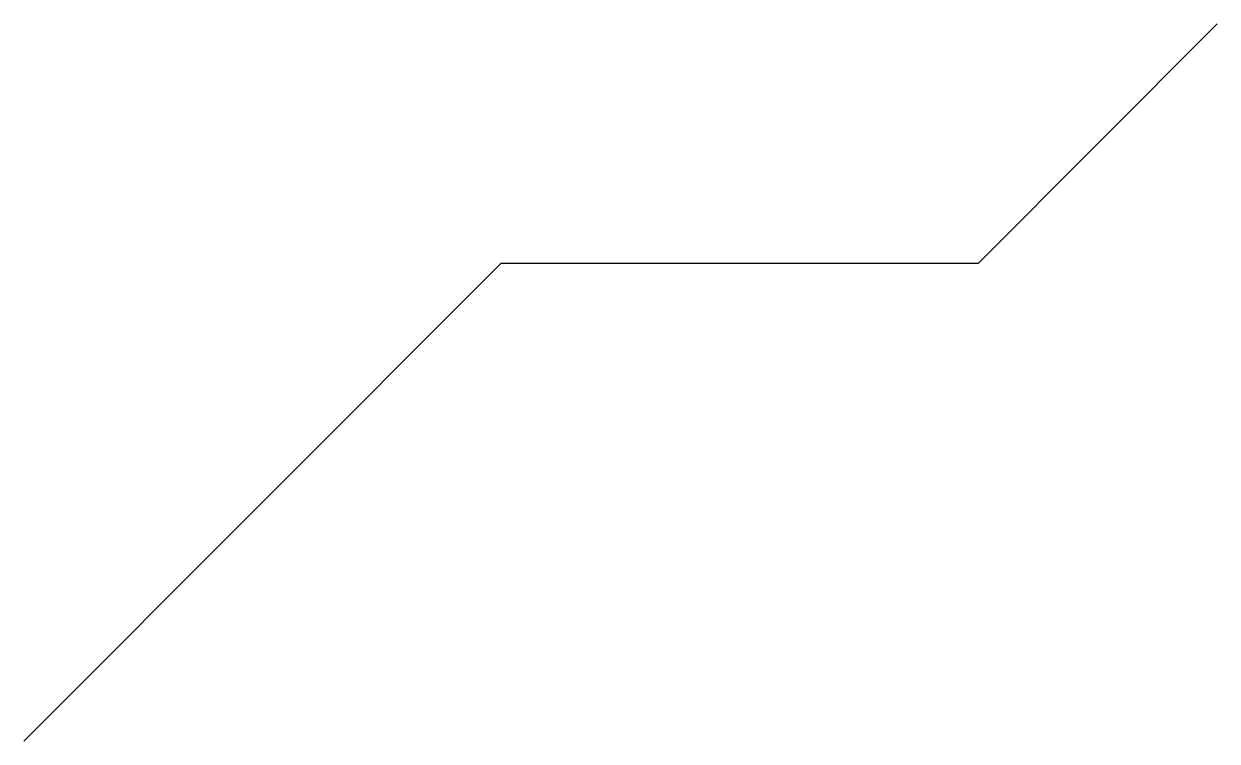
# Model space of a CAD drawing. Header units: metres. Extents: x -8575654 to 667918, y 111324 to 4706658.
# Drawn here: x 111318 to 667918, y 111324 to 445641 of the extents above; entities outside this region: 1.
import ezdxf

# ---------------------------------------------------------------- set-up
doc = ezdxf.new("R2010")
doc.units = ezdxf.units.M
doc.header["$LTSCALE"] = 0.05
doc.header["$PDMODE"] = 34
doc.header["$PDSIZE"] = 1
doc.layers.add('Lines', color=40, linetype='Continuous')

msp = doc.modelspace()

# ---------------------------------------------------------------- linework, layer by layer
at = {"layer": 'Lines'}
for p, q in [((556597, 334111), (667917, 445640)), ((222639, 222684), (333958, 334111)), ((333958, 334111), (445278, 334111)), ((445278, 334111), (556597, 334111)), ((111319, 111325), (222639, 222684))]:
    msp.add_line(p, q, dxfattribs=at)
for p in [(-8575653, 4706657), (667917, 445640), (667917, 445640), (667917, 445640), (667917, 445640), (667917, 445640), (667917, 445640), (333958, 334111), (445278, 334111), (556597, 334111), (222639, 222684), (111319, 111325)]:
    msp.add_point(p, dxfattribs=at)

doc.saveas('drawing.dxf')
